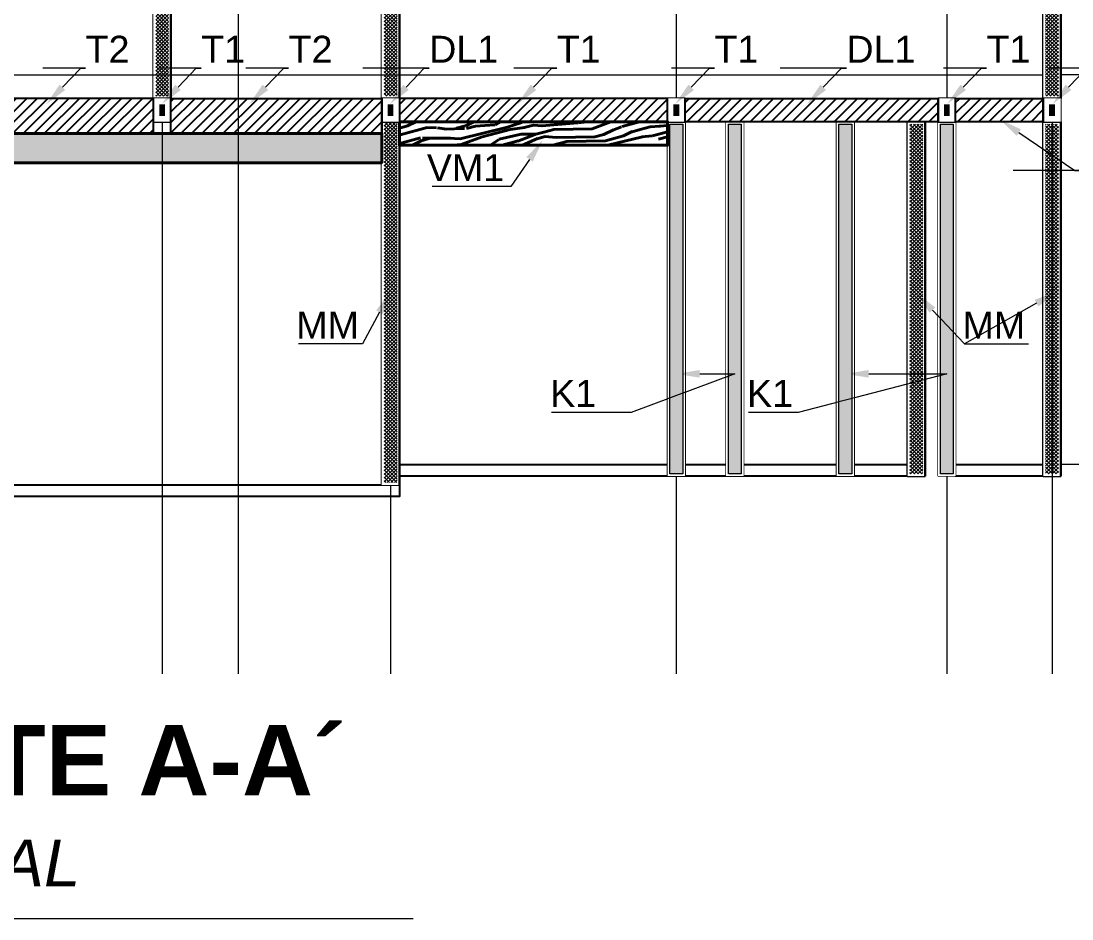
# Model space of a CAD drawing. Header units: metres. Extents: x 14 to 161, y 5 to 309.
# Drawn here: x 120.91 to 129.89, y 89.1 to 96.77 of the extents above; entities that cross this region are included whole.
import ezdxf
from ezdxf import colors
from ezdxf.entities.mleader import LeaderData, LeaderLine
from ezdxf.enums import TextEntityAlignment as Align
from ezdxf.math import Vec2, Vec3

# ---------------------------------------------------------------- set-up
doc = ezdxf.new("R2010")
doc.units = ezdxf.units.M
doc.set_wipeout_variables(frame=1)
for name, pattern in [('ACAD_ISO04W100', [30, 24, -3, 0, -3]), ('ACAD_ISO05W100', [33, 24, -3, 0, -3, 0, -3]), ('CENTRO2', [0.9, 0.6, -0.1, 0.1, -0.1])]:
    doc.linetypes.add(name, pattern=pattern)
for name, color, linetype, lineweight in [('A-Acabados arquitectonicos', 254, 'Continuous', 20), ('E-Castillos', 3, 'Continuous', 5), ('E-Ejes', 1, 'CENTRO2', 9), ('E-Hatch', 1, 'Continuous', 5), ('E-Muro de Mamposteria', 5, 'Continuous', 30), ('E-Titulos', 4, 'Continuous', 15), ('E-Viga de Madera1', 3, 'ACAD_ISO04W100', 40), ('E-Viga de Madera2', 2, 'ACAD_ISO05W100', 40)]:
    doc.layers.add(name, color=color, linetype=linetype, lineweight=lineweight)
for name, color, linetype in [('E-Cotas', 2, 'Continuous'), ('E-Dala', 3, 'Continuous'), ('E-Firme', 5, 'Continuous'), ('E-Trabe', 4, 'Continuous'), ('E-Trabe 2', 6, 'Continuous')]:
    doc.layers.add(name, color=color, linetype=linetype)
doc.styles.add('General', font='arial.ttf', dxfattribs={"height": 2.3})
doc.styles.add('Subtitulos', font='', dxfattribs={"height": 4})
doc.styles.add('Texto_Minimo', font='arial.ttf', dxfattribs={"height": 1.8})
doc.styles.add('Titulos', font='', dxfattribs={"height": 6})
doc.styles.get('Subtitulos').set_extended_font_data('Arial', italic=True)
doc.styles.get('Titulos').set_extended_font_data('Arial', bold=True)
pattern_1 = [(45, (31.14285, 64.476135), (-0.04490128, 0.04490128), [])]

# ---------------------------------------------------------------- blocks, each defined once
blk = doc.blocks.new('*U813')
for points in [[(-0.65, -0.075), (2.65, -0.075), (2.65, 0.075), (-0.65, 0.075)], [(-0.63, -0.055), (2.63, -0.055), (2.63, 0.055), (-0.63, 0.055)]]:
    blk.add_lwpolyline(points, close=True)
blk.add_wipeout([(-0.65, -0.075), (2.65, -0.075), (2.65, 0.075), (-0.65, 0.075)])
at = {"linetype": 'ByBlock', "lineweight": 5}
h = blk.add_hatch(dxfattribs=at)
h.set_pattern_fill('ANSI37', color=5, scale=0.0069)
h.set_pattern_definition([(45, (2, 1e-15), (-0.01549094, 0.01549094), []), (135, (2, 1e-15), (-0.01549094, -0.01549094), [])])
h.paths.add_polyline_path([(2.63, -0.055), (2.63, 0.055), (-0.63, 0.055), (-0.63, -0.055)])
blk.add_line((-0.65, 0.075), (2.65, 0.075))
blk = doc.blocks.new('*U935')
at = {"layer": 'E-Castillos'}
blk.add_lwpolyline([(-0.0751, -2.95), (-0.0751, 0.075), (0.0749, 0.075), (0.0749, -2.95), (-0.0751, -2.95)], dxfattribs=at)
blk.add_wipeout([(-0.0751, -2.95), (0.0749, -2.95), (0.0749, 0.075), (-0.0751, 0.075)])
at = {"layer": 'E-Hatch'}
h = blk.add_hatch(color=1, dxfattribs=at)
h.dxf.hatch_style = 1
h.paths.add_polyline_path([(-0.0551, -2.93), (-0.0551, 0.055), (0.0549, 0.055), (0.0549, -2.93)])
at = {"layer": 'E-Castillos'}
blk.add_lwpolyline([(-0.0551, -2.93), (-0.0551, 0.055), (0.0549, 0.055), (0.0549, -2.93)], close=True, dxfattribs=at)
blk = doc.blocks.new('*U936')
at = {"layer": 'E-Castillos'}
blk.add_lwpolyline([(-0.0751, -2.95), (-0.0751, 0.075), (0.0749, 0.075), (0.0749, -2.95), (-0.0751, -2.95)], dxfattribs=at)
blk.add_wipeout([(-0.0751, -2.95), (0.0749, -2.95), (0.0749, 0.075), (-0.0751, 0.075)])
at = {"layer": 'E-Hatch'}
h = blk.add_hatch(color=1, dxfattribs=at)
h.dxf.hatch_style = 1
h.paths.add_polyline_path([(-0.0551, -2.93), (-0.0551, 0.055), (0.0549, 0.055), (0.0549, -2.93)])
at = {"layer": 'E-Castillos'}
blk.add_lwpolyline([(-0.0551, -2.93), (-0.0551, 0.055), (0.0549, 0.055), (0.0549, -2.93)], close=True, dxfattribs=at)
blk = doc.blocks.new('*U937')
for points in [[(-0.375, -0.075), (2.65, -0.075), (2.65, 0.075), (-0.375, 0.075)], [(-0.355, -0.055), (2.63, -0.055), (2.63, 0.055), (-0.355, 0.055)]]:
    blk.add_lwpolyline(points, close=True)
blk.add_wipeout([(-0.375, -0.075), (2.65, -0.075), (2.65, 0.075), (-0.375, 0.075)])
at = {"linetype": 'ByBlock', "lineweight": 5}
h = blk.add_hatch(dxfattribs=at)
h.set_pattern_fill('ANSI37', color=5, scale=0.0069)
h.set_pattern_definition([(45, (2.275, 1e-15), (-0.01549094, 0.01549094), []), (135, (2.275, 1e-15), (-0.01549094, -0.01549094), [])])
h.paths.add_polyline_path([(2.63, -0.055), (2.63, 0.055), (-0.355, 0.055), (-0.355, -0.055)])
blk.add_line((-0.375, 0.075), (2.65, 0.075))
blk = doc.blocks.new('*U823')
for points in [[(-0.65, -0.075), (2.75, -0.075), (2.75, 0.075), (-0.65, 0.075)], [(-0.63, -0.055), (2.73, -0.055), (2.73, 0.055), (-0.63, 0.055)]]:
    blk.add_lwpolyline(points, close=True)
blk.add_wipeout([(-0.65, -0.075), (2.75, -0.075), (2.75, 0.075), (-0.65, 0.075)])
at = {"linetype": 'ByBlock', "lineweight": 5}
h = blk.add_hatch(dxfattribs=at)
h.set_pattern_fill('ANSI37', color=5, scale=0.0069)
h.set_pattern_definition([(45, (2.1, 1e-15), (-0.01549094, 0.01549094), []), (135, (2.1, 1e-15), (-0.01549094, -0.01549094), [])])
h.paths.add_polyline_path([(2.73, -0.055), (2.73, 0.055), (-0.63, 0.055), (-0.63, -0.055)])
blk.add_line((-0.65, 0.075), (2.75, 0.075))
blk = doc.blocks.new('*U815')
for points in [[(-0.65, -0.075), (2.75, -0.075), (2.75, 0.075), (-0.65, 0.075)], [(-0.63, -0.055), (2.73, -0.055), (2.73, 0.055), (-0.63, 0.055)]]:
    blk.add_lwpolyline(points, close=True)
blk.add_wipeout([(-0.65, -0.075), (2.75, -0.075), (2.75, 0.075), (-0.65, 0.075)])
at = {"linetype": 'ByBlock', "lineweight": 5}
h = blk.add_hatch(dxfattribs=at)
h.set_pattern_fill('ANSI37', color=5, scale=0.0069)
h.set_pattern_definition([(45, (2.1, 1e-15), (-0.01549094, 0.01549094), []), (135, (2.1, 1e-15), (-0.01549094, -0.01549094), [])])
h.paths.add_polyline_path([(2.73, -0.055), (2.73, 0.055), (-0.63, 0.055), (-0.63, -0.055)])
blk.add_line((-0.65, 0.075), (2.75, 0.075))
blk = doc.blocks.new('*U824')
for points in [[(0.05, -0.075), (2.75, -0.075), (2.75, 0.075), (0.05, 0.075)], [(0.07, -0.055), (2.73, -0.055), (2.73, 0.055), (0.07, 0.055)]]:
    blk.add_lwpolyline(points, close=True)
blk.add_wipeout([(0.05, -0.075), (2.75, -0.075), (2.75, 0.075), (0.05, 0.075)])
at = {"linetype": 'ByBlock', "lineweight": 5}
h = blk.add_hatch(dxfattribs=at)
h.set_pattern_fill('ANSI37', color=5, scale=0.0069)
h.set_pattern_definition([(45, (2.8, 2e-15), (-0.01549094, 0.01549094), []), (135, (2.8, 2e-15), (-0.01549094, -0.01549094), [])])
h.paths.add_polyline_path([(2.73, -0.055), (2.73, 0.055), (0.07, 0.055), (0.07, -0.055)])
blk.add_line((0.05, 0.075), (2.75, 0.075))
blk = doc.blocks.new('*U818')
for points in [[(-0.2, -0.075), (0, -0.075), (0, 0.075), (-0.2, 0.075)], [(-0.15, -0.025), (-0.05, -0.025), (-0.05, 0.025), (-0.15, 0.025)]]:
    blk.add_lwpolyline(points, close=True)
blk.add_wipeout([(-0.2, -0.075), (0, -0.075), (0, 0.075), (-0.2, 0.075)])
at = {"linetype": 'ByBlock'}
h = blk.add_hatch(color=256, dxfattribs=at)
h.dxf.hatch_style = 1
h.paths.add_polyline_path([(-0.15, 0.025), (-0.15, -0.025), (-0.05, -0.025), (-0.05, 0.025)])
blk.add_line((-0.2, 0.075), (0, 0.075))
blk = doc.blocks.new('Titulos')
blk.add_line((49.052, -23.923), (-49.052, -23.923))
for tag, height, style, p in [('TÍTULO', 6, 'Titulos', (0, -16.929)), ('ESCALA', 1.8, 'Texto_Minimo', (-34.868, -25.793)), ('ACOTACIÓN', 1.8, 'Texto_Minimo', (34.431, -25.793))]:
    blk.add_attdef(tag, text='', height=height, dxfattribs=dict(style=style)).set_placement(p, align=Align.MIDDLE_CENTER)

msp = doc.modelspace()

# ---------------------------------------------------------------- linework, layer by layer
at = {"layer": 'E-Ejes', "ltscale": 20}
for points in [[(122.12023, 102.90225), (122.12023, 91.19077)], [(122.77023, 102.90225), (122.77023, 91.19077)], [(124.07023, 102.90225), (124.07023, 91.19077)], [(126.51023, 102.90225), (126.51023, 91.19077)], [(128.82023, 102.90225), (128.82023, 91.19077)]]:
    msp.add_lwpolyline(points, dxfattribs=at)
at = {"layer": 'E-Firme', "ltscale": 100}
for points in [[(128.48523, 92.87993), (124.14523, 92.87993), (124.14523, 92.97993), (124.14523, 92.97993), (128.48523, 92.97993)], [(128.89523, 92.97993), (129.64367, 92.97993), (129.64367, 92.87993), (128.89523, 92.87993)], [(111.74523, 92.80493), (124.14523, 92.80493), (124.14523, 92.70493), (111.74523, 92.70493)]]:
    msp.add_lwpolyline(points, close=True, dxfattribs=at)
at = {"layer": 'E-Muro de Mamposteria', "ltscale": 100}
msp.add_lwpolyline([(124.14523, 92.80493), (123.99523, 92.80493), (123.99523, 95.90493), (124.14523, 95.90493)], close=True, dxfattribs=at)

# ---------------------------------------------------------------- block references
at = {"layer": 'E-Titulos', "color": 4, "ltscale": 0.5}
ref = msp.add_blockref('Titulos', (119.35689, 91.48992), dxfattribs=dict(at, xscale=0.1, yscale=0.1, zscale=0.1))
ref.add_attrib('SUBTÍTULO', 'ESTRUCTURAL', dxfattribs={"layer": '0', "ltscale": 0.5, "height": 0.4, "style": 'Subtitulos'}).set_placement((119.35689, 89.57518), align=Align.MIDDLE_CENTER)
ref.add_attrib('TÍTULO', 'ALZADO CORTE A-A´', dxfattribs={"layer": '0', "ltscale": 0.5, "height": 0.6, "style": 'Titulos'}).set_placement((119.35689, 90.45326), align=Align.MIDDLE_CENTER)

# ---------------------------------------------------------------- leaders
at = {"layer": 'E-Cotas', "ltscale": 0.5}
ml = msp.add_multileader_mtext('Standard', dxfattribs=at)
ml.set_content('T2', color=3, style='General')
ml.set_leader_properties(color=2, linetype='Continuous', lineweight=15)
ml.build(insert=Vec2(0, 0))
ml.multileader.update_dxf_attribs({"text_left_attachment_type": 5, "text_right_attachment_type": 5, "dogleg_length": 3, "arrow_head_size": 0.2, "scale": 0.1})
ctx = ml.context
ctx.base_point, ctx.scale, ctx.char_height, ctx.arrow_head_size, ctx.landing_gap_size, ctx.plane_origin = Vec3(121.46616, 96.36261), 0.1, 0.23, 0.2, 0, Vec3(121.12983, 96.05493)
ctx.left_attachment, ctx.right_attachment = 5, 5
notes = []
notes.append((ctx, [(0, (1, 1, 0), (121.42435, 96.36261), (1, 0), 0.04181, [(0, [(121.12983, 96.05493)], 0, [])])]))
ctx.mtext.insert, ctx.mtext.flow_direction = Vec3(121.46616, 96.63955), 5
ml = msp.add_multileader_mtext('Standard', dxfattribs=at)
ml.set_content('T2', color=3, style='General')
ml.set_leader_properties(color=2, linetype='Continuous', lineweight=15)
ml.build(insert=Vec2(0, 0))
ml.multileader.update_dxf_attribs({"text_left_attachment_type": 5, "text_right_attachment_type": 5, "dogleg_length": 3, "arrow_head_size": 0.2, "scale": 0.1})
ctx = ml.context
ctx.base_point, ctx.scale, ctx.char_height, ctx.arrow_head_size, ctx.landing_gap_size, ctx.plane_origin = Vec3(123.19953, 96.36261), 0.1, 0.23, 0.2, 0, Vec3(122.8632, 96.05493)
ctx.left_attachment, ctx.right_attachment = 5, 5
notes.append((ctx, [(0, (1, 1, 0), (123.15772, 96.36261), (1, 0), 0.04181, [(0, [(122.8632, 96.05493)], 0, [])])]))
ctx.mtext.insert, ctx.mtext.flow_direction = Vec3(123.19953, 96.63955), 5
ml = msp.add_multileader_mtext('Standard', dxfattribs=at)
ml.set_content('T1', color=3, style='General')
ml.set_leader_properties(color=2, linetype='Continuous', lineweight=15)
ml.build(insert=Vec2(0, 0))
ml.multileader.update_dxf_attribs({"text_left_attachment_type": 5, "text_right_attachment_type": 5, "dogleg_length": 3, "arrow_head_size": 0.2, "scale": 0.1})
ctx = ml.context
ctx.base_point, ctx.scale, ctx.char_height, ctx.arrow_head_size, ctx.landing_gap_size, ctx.plane_origin = Vec3(125.48914, 96.36261), 0.1, 0.23, 0.2, 0, Vec3(125.15281, 96.05493)
ctx.left_attachment, ctx.right_attachment = 5, 5
notes.append((ctx, [(0, (1, 1, 0), (125.44733, 96.36261), (1, 0), 0.04181, [(0, [(125.15281, 96.05493)], 0, [])])]))
ctx.mtext.insert, ctx.mtext.flow_direction = Vec3(125.48914, 96.63955), 5
ml = msp.add_multileader_mtext('Standard', dxfattribs=at)
ml.set_content('DL1', color=3, style='General')
ml.set_leader_properties(color=2, linetype='Continuous', lineweight=15)
ml.build(insert=Vec2(0, 0))
ml.multileader.update_dxf_attribs({"text_left_attachment_type": 5, "text_right_attachment_type": 5, "dogleg_length": 3, "arrow_head_size": 0.2, "scale": 0.1})
ctx = ml.context
ctx.base_point, ctx.scale, ctx.char_height, ctx.arrow_head_size, ctx.landing_gap_size, ctx.plane_origin = Vec3(127.9629, 96.36261), 0.1, 0.23, 0.2, 0, Vec3(127.62657, 96.05493)
ctx.left_attachment, ctx.right_attachment = 5, 5
notes.append((ctx, [(0, (1, 1, 0), (127.92109, 96.36261), (1, 0), 0.04181, [(0, [(127.62657, 96.05493)], 0, [])])]))
ctx.mtext.insert, ctx.mtext.flow_direction = Vec3(127.9629, 96.63955), 5
ml = msp.add_multileader_mtext('Standard', dxfattribs=at)
ml.set_content('VM1', color=3, style='General')
ml.set_leader_properties(color=2, linetype='Continuous', lineweight=15)
ml.build(insert=Vec2(0, 0))
ml.multileader.update_dxf_attribs({"text_left_attachment_type": 5, "text_right_attachment_type": 5, "dogleg_length": 3, "arrow_head_size": 0.2, "scale": 0.1})
ctx = ml.context
ctx.base_point, ctx.scale, ctx.char_height, ctx.arrow_head_size, ctx.landing_gap_size, ctx.plane_origin = Vec3(124.44042, 95.35166), 0.1, 0.23, 0.2, 0, Vec3(125.36989, 95.7488)
ctx.left_attachment, ctx.right_attachment, ctx.text_align_type = 5, 5, 2
notes.append((ctx, [(0, (1, 1, 0), (125.09815, 95.35166), (-1, 0), 0.05747, [(0, [(125.36989, 95.7488)], 0, [])])]))
ctx.mtext.insert, ctx.mtext.alignment, ctx.mtext.flow_direction = Vec3(125.04068, 95.6286), 3, 5
for ctx, leaders in notes:
    for number, flags, end, landing, length, lines in leaders:
        leader = LeaderData()
        leader.index, (leader.has_last_leader_line, leader.has_dogleg_vector, leader.attachment_direction) = number, flags
        leader.last_leader_point, leader.dogleg_vector, leader.dogleg_length = Vec3(end), Vec3(landing), length
        for number, points, colour, breaks in lines:
            line = LeaderLine()
            line.index, line.vertices, line.color, line.breaks = number, Vec3.list(points), colors.encode_raw_color(colour), breaks
            leader.lines.append(line)
        ctx.leaders.append(leader)

# ---------------------------------------------------------------- next in the draw order: block references
at = {"layer": 'E-Castillos', "ltscale": 0.5}
for name, p in [('*U935', (126.51023, 95.82993)), ('*U936', (127.01023, 95.82993)), ('*U936', (127.95359, 95.82993)), ('*U936', (128.82033, 95.82993))]:
    msp.add_blockref(name, p, dxfattribs=at)
at = {"layer": 'E-Muro de Mamposteria', "ltscale": 0.5, "rotation": 270}
for name, p in [('*U824', (122.12023, 98.85493)), ('*U813', (124.07023, 95.45493)), ('*U937', (128.56023, 95.52993)), ('*U937', (129.71867, 95.52993))]:
    msp.add_blockref(name, p, dxfattribs=at)

# ---------------------------------------------------------------- next in the draw order: hatches: boundary and pattern name
at = {"layer": 'E-Viga de Madera1', "ltscale": 100}
h = msp.add_hatch(dxfattribs=at)
h.set_pattern_fill('WOOD_01', color=2, scale=0.8, angle=15, pattern_type=2)
h.set_pattern_definition([(15, (93.3332, 89.8047), (-0.207055, 0.77274), [0.16, -0.64]), (23.9726, (93.452757, 89.38947), (4.429389244, 2.01507025), [0.153883, -15.234423]), (20.7105, (93.43261, 89.433766), (6.74761385, 2.63622662), [0.160798, -7.8791]), (359.5779, (93.37049, 89.665588), (9.121309987, -0.040604702), [0.240666, -23.825902]), (8.6599, (93.31762, 89.92473), (0.77274048, 0.20705688), [0.144886, -7.09942]), (0.0686, (93.45882, 89.490483), (3.29801754, 0.05548154), [0.124194, -12.295146]), (3.6901, (93.06827, 89.8662), (0.7727408, 0.2070556), [0.326338, -3.752878]), (20.7105, (93.47139, 89.319925), (6.74761385, 2.63622662), [0.0804, -7.9595]), (15, (93.3767, 89.6424), (-0.207055, 0.77274), [0.08, -0.72]), (15, (93.1973, 89.6937), (-0.207055, 0.77274), [0.24, -0.56]), (26.3099, (93.3208, 89.85105), (2.8839078, 1.6009596), [0.081584, -3.997631]), (17.7263, (93.320133, 89.544426), (15.247759037, 4.913842366), [0.16819, -16.650846]), (7.4054, (93.36498, 89.531596), (6.38897911, 0.88370608), [0.121062, -11.985134]), (15, (93.405, 89.2276), (-0.207055, 0.77274), [0.16, -0.64]), (13.8309, (93.338104, 89.16826), (0.772740644, 0.2070558675), [0.392082, -38.81608]), (15, (93.1828, 89.7478), (-0.207055, 0.77274), [0.08, -0.72]), (15, (93.2435, 89.8303), (-0.207055, 0.77274), [0.08, -0.72]), (15, (92.87715, 89.8067), (-0.207055, 0.77274), [0.12, -0.68]), (5.5377, (93.07544, 89.90125), (0.77274064, 0.20705555), [0.24331, -4.6229]), (15, (92.8282, 89.835), (-0.207055, 0.77274), [0.16, -0.64]), (15, (92.9295, 89.11675), (-0.207055, 0.77274), [0.088, -0.712]), (15, (93.31326, 89.261), (-0.207055, 0.77274), [0.08, -0.72]), (15, (92.91295, 89.1786), (-0.207055, 0.77274), [0.168, -0.632]), (20.4403, (93.294623, 89.330535), (7.520352223, 2.84328893), [0.16876, -16.707258]), (15, (93.2858, 89.3944), (-0.207055, 0.77274), [0.152, -0.648]), (15, (92.8798, 89.3022), (-0.207055, 0.77274), [0.088, -0.712]), (13.8309, (92.93942, 89.450696), (0.772740644, 0.2070558675), [0.392082, -38.81608]), (15, (92.9903, 89.5389), (-0.207055, 0.77274), [0.08, -0.72]), (15, (92.90685, 89.54135), (-0.207055, 0.77274), [0.08, -0.72]), (15, (93.21594, 89.6242), (-0.207055, 0.77274), [0.16, -0.64]), (15, (93.05725, 89.5982), (-0.207055, 0.77274), [0.08, -0.72]), (15, (92.87786, 89.6495), (-0.207055, 0.77274), [0.16, -0.64]), (34.6538, (93.17346, 89.38089), (7.671927645, 5.3685661), [0.118929, -11.773925]), (26.3099, (92.98412, 89.56206), (2.8839078, 1.6009596), [0.081584, -3.997631]), (26.3099, (93.30357, 89.60625), (2.8839078, 1.6009596), [0.081584, -3.997631]), (20.7105, (92.993065, 89.83777), (6.74761385, 2.63622662), [0.0804, -7.9595]), (4.6952, (92.73902, 89.827675), (4.84349809, 0.46959485), [0.089442, -8.854828]), (3.6901, (93.01451, 89.13953), (0.7727408, 0.2070556), [0.081584, -3.997631]), (105, (93.0959, 89.1448), (-0.77274, -0.207055), [0, -0.8]), (1.6076, (92.817703, 89.534033), (13.964806047, 0.42899996), [0.172696, -17.096923]), (26.3099, (93.26009, 89.76852), (2.8839078, 1.6009596), [0.081584, -3.997631]), (25.3048, (93.39053, 89.281694), (3.65664872, 1.80801374), [0.089442, -8.854828]), (3.6901, (93.0676, 89.55958), (0.7727408, 0.2070556), [0.081584, -3.997631]), (3.6901, (93.13453, 89.61893), (0.7727408, 0.2070556), [0.081584, -3.997631]), (356.5651, (92.8384, 89.45676), (0.7727403, 0.207056), [0.101193, -2.428629]), (0.9638, (92.85301, 89.74227), (0.7727401, 0.2070561), [0.329849, -2.968635]), (358.3008, (92.993065, 89.83777), (5.82329377, -0.09608983), [0.250567, -8.101676]), (15, (92.9827, 89.8764), (-0.207055, 0.77274), [0.096, -0.704]), (0.9638, (93.07522, 89.22205), (0.7727401, 0.2070561), [0.329849, -2.968635]), (0.9638, (92.98346, 89.25544), (0.7727401, 0.2070561), [0.329849, -2.968635]), (0.9638, (92.96482, 89.32499), (0.7727401, 0.2070561), [0.329849, -2.968635]), (4.6952, (92.788715, 89.64222), (4.84349809, 0.46959485), [0.089442, -8.854828]), (0.9638, (93.0324, 89.69095), (0.7727401, 0.2070561), [0.164924, -3.13356]), (4.6952, (92.85497, 89.39494), (4.84349809, 0.46959485), [0.089442, -8.854828]), (12.6141, (93.271292, 89.448517), (0.772740365, 0.207056173), [0.192166, -19.024492]), (4.6952, (93.14902, 89.564834), (4.84349809, 0.46959485), [0.089442, -8.854828]), (27.5288, (93.23816, 89.572155), (2.88390792, 1.60096117), [0.073756, -7.30188]), (4.5626, (92.865325, 89.356303), (8.914254463, 0.732137535), [0.309115, -30.602364]), (6.8699, (93.17346, 89.38089), (0.7727403, 0.20705494), [0.113137, -5.543717]), (19.7636, (92.944115, 89.40226), (8.29309377, 3.05034164), [0.192666, -9.44061]), (15, (93.1254, 89.4674), (-0.207055, 0.77274), [0.248, -0.552]), (359.7449, (92.7618, 89.74267), (3.29801731, 0.05548152), [0.091214, -9.030189]), (5.5377, (93.09593, 89.14478), (0.77274064, 0.20705555), [0.24331, -4.6229]), (355.0169, (92.89017, 89.263574), (2.52527699, -0.15157446), [0.093638, -9.270122]), (15, (93.3939, 89.8872), (-0.207055, 0.77274), [0.04, -0.76]), (15, (93.485, 89.5472), (-0.207055, 0.77274), [0.08, -0.72]), (26.3099, (93.55957, 89.26901), (2.8839078, 1.6009596), [0.081584, -3.997631]), (15, (93.5466, 89.34836), (-0.207055, 0.77274), [0.144, -0.656]), (358.3008, (93.42913, 89.75584), (5.82329377, -0.09608983), [0.083522, -8.26872]), (3.0207, (93.480338, 89.595635), (15.51052049, 0.842238517), [0.147206, -26.840515]), (105, (93.5596, 89.269), (-0.77274, -0.207055), [0, -0.8]), (15, (93.6327, 89.3052), (-0.207055, 0.77274), [0.072, -0.728]), (15, (93.5934, 89.452), (-0.207055, 0.77274), [0.072, -0.728]), (15, (93.583, 89.4906), (-0.207055, 0.77274), [0.072, -0.728]), (351.0376, (93.512615, 89.75336), (6.0303476, -0.868825), [0.078791, -7.80029]), (3.5163, (93.487768, 89.846092), (4.07079072, 0.2624153776), [0.0734704, -52.17242]), (356.5651, (93.5623, 89.5679), (0.7727403, 0.207056), [0.075894, -2.453926]), (2.4712, (93.46085, 89.94655), (4.0707587, 0.2625359), [0.073756, -7.30188])])
h.paths.add_polyline_path([(111.79523, 95.80493), (123.99523, 95.80493), (123.99523, 95.55493), (111.79523, 95.55493)])

# ---------------------------------------------------------------- next in the draw order: linework, layer by layer
at = {"layer": 'E-Ejes', "ltscale": 20}
for points in [[(129.71867, 102.90225), (129.71867, 91.19077)], [(132.14523, 92.97993), (129.79367, 92.97993)]]:
    msp.add_lwpolyline(points, dxfattribs=at)
at = {"layer": 'E-Viga de Madera2', "linetype": 'Continuous', "ltscale": 0.5}
msp.add_lwpolyline([(111.79523, 95.80493), (111.79523, 95.55493), (123.99523, 95.55493), (123.99523, 95.80493), (111.79523, 95.80493)], dxfattribs=at)

# ---------------------------------------------------------------- next in the draw order: block references
at = {"layer": 'E-Muro de Mamposteria', "ltscale": 0.5, "rotation": 270}
msp.add_blockref('*U815', (124.07023, 98.85493), dxfattribs=at)
at = {"layer": 'E-Trabe', "ltscale": 0.5, "rotation": 90}
for p in [(122.12023, 96.10493), (126.51023, 96.10493), (128.82023, 96.10493)]:
    msp.add_blockref('*U818', p, dxfattribs=at)

# ---------------------------------------------------------------- next in the draw order: leaders
at = {"layer": 'E-Cotas', "ltscale": 0.5}
ml = msp.add_multileader_mtext('Standard', dxfattribs=at)
ml.set_content('MM', color=3, style='General')
ml.set_leader_properties(color=2, linetype='Continuous', lineweight=15)
ml.build(insert=Vec2(0, 0))
ml.multileader.update_dxf_attribs({"text_left_attachment_type": 5, "text_right_attachment_type": 5, "dogleg_length": 3, "arrow_head_size": 0.2, "scale": 0.1})
ctx = ml.context
ctx.base_point, ctx.scale, ctx.char_height, ctx.arrow_head_size, ctx.landing_gap_size, ctx.plane_origin = Vec3(123.31301, 94.0079), 0.1, 0.23, 0.2, 0, Vec3(124.07023, 94.45493)
ctx.left_attachment, ctx.right_attachment, ctx.text_align_type = 5, 5, 2
notes = []
notes.append((ctx, [(0, (1, 1, 0), (123.83179, 94.0079), (-1, 0), 0.03164, [(0, [(124.07023, 94.45493)], 0, [])])]))
ctx.mtext.insert, ctx.mtext.alignment, ctx.mtext.flow_direction = Vec3(123.80015, 94.2839), 3, 5
ml = msp.add_multileader_mtext('Standard', dxfattribs=at)
ml.set_content('MM', color=3, style='General')
ml.set_leader_properties(color=2, linetype='Continuous', lineweight=15)
ml.build(insert=Vec2(0, 0))
ml.multileader.update_dxf_attribs({"text_left_attachment_type": 5, "text_right_attachment_type": 5, "dogleg_length": 3, "arrow_head_size": 0.2, "scale": 0.1})
ctx = ml.context
ctx.base_point, ctx.scale, ctx.char_height, ctx.arrow_head_size, ctx.landing_gap_size, ctx.plane_origin = Vec3(129.00253, 94.0079), 0.1, 0.23, 0.2, 0, Vec3(129.75976, 94.45493)
ctx.left_attachment, ctx.right_attachment, ctx.text_align_type = 5, 5, 2
notes.append((ctx, [(1, (1, 1, 0), (128.97089, 94.0079), (1, 0), 0.03164, [(0, [(129.75976, 94.45493)], 0, []), (1, [(128.56023, 94.44243)], 0, [])])]))
ctx.mtext.insert, ctx.mtext.alignment, ctx.mtext.flow_direction = Vec3(129.48967, 94.2839), 3, 5
ml = msp.add_multileader_mtext('Standard', dxfattribs=at)
ml.set_content('K1', color=3, style='General')
ml.set_leader_properties(color=2, linetype='Continuous', lineweight=15)
ml.build(insert=Vec2(0, 0))
ml.multileader.update_dxf_attribs({"text_left_attachment_type": 5, "text_right_attachment_type": 5, "dogleg_length": 3, "arrow_head_size": 0.2, "scale": 0.1})
ctx = ml.context
ctx.base_point, ctx.scale, ctx.char_height, ctx.arrow_head_size, ctx.landing_gap_size, ctx.plane_origin = Vec3(125.51561, 93.42352), 0.1, 0.23, 0.2, 0, Vec3(126.51023, 93.75275)
ctx.left_attachment, ctx.right_attachment, ctx.text_align_type = 5, 5, 2
notes.append((ctx, [(0, (1, 1, 0), (126.12609, 93.42352), (-1, 0), 0.3, [(1, [(126.51023, 93.75275), (127.01013, 93.75275)], 0, [])])]))
ctx.mtext.insert, ctx.mtext.alignment, ctx.mtext.flow_direction = Vec3(125.82609, 93.70047), 3, 5
ml = msp.add_multileader_mtext('Standard', dxfattribs=at)
ml.set_content('K1', color=3, style='General')
ml.set_leader_properties(color=2, linetype='Continuous', lineweight=15)
ml.build(insert=Vec2(0, 0))
ml.multileader.update_dxf_attribs({"text_left_attachment_type": 5, "text_right_attachment_type": 5, "dogleg_length": 3, "arrow_head_size": 0.2, "scale": 0.1})
ctx = ml.context
ctx.base_point, ctx.scale, ctx.char_height, ctx.arrow_head_size, ctx.landing_gap_size, ctx.plane_origin = Vec3(127.19636, 93.42352), 0.1, 0.23, 0.2, 0, Vec3(128.42302, 93.75275)
ctx.left_attachment, ctx.right_attachment, ctx.text_align_type = 5, 5, 2
notes.append((ctx, [(0, (1, 1, 0), (127.55027, 93.42352), (-1, 0), 0.04342, [(1, [(127.95349, 93.75275), (128.82023, 93.75275)], 0, [])])]))
ctx.mtext.insert, ctx.mtext.alignment, ctx.mtext.flow_direction = Vec3(127.50685, 93.70047), 3, 5
for ctx, leaders in notes:
    for number, flags, end, landing, length, lines in leaders:
        leader = LeaderData()
        leader.index, (leader.has_last_leader_line, leader.has_dogleg_vector, leader.attachment_direction) = number, flags
        leader.last_leader_point, leader.dogleg_vector, leader.dogleg_length = Vec3(end), Vec3(landing), length
        for number, points, colour, breaks in lines:
            line = LeaderLine()
            line.index, line.vertices, line.color, line.breaks = number, Vec3.list(points), colors.encode_raw_color(colour), breaks
            leader.lines.append(line)
        ctx.leaders.append(leader)

# ---------------------------------------------------------------- next in the draw order: hatches: boundary and pattern name
at = {"layer": 'E-Dala', "ltscale": 0.5}
h = msp.add_hatch(dxfattribs=at)
h.set_pattern_fill('ANSI31', color=3, scale=0.02)
h.set_pattern_definition(pattern_1)
h.paths.add_polyline_path([(126.58523, 96.10493), (126.58523, 95.90493), (128.74523, 95.90493), (128.74523, 96.10493)])
at = {"layer": 'E-Trabe 2', "ltscale": 0.5}
h = msp.add_hatch(dxfattribs=at)
h.set_pattern_fill('ANSI31', color=6, scale=0.02)
h.set_pattern_definition(pattern_1)
h.paths.add_polyline_path([(122.04523, 96.10493), (120.24523, 96.10493), (120.24523, 95.80493), (122.04523, 95.80493)])

# ---------------------------------------------------------------- next in the draw order: linework, layer by layer
at = {"layer": 'E-Dala', "ltscale": 0.5}
msp.add_lwpolyline([(128.74523, 96.10493), (128.74523, 95.90493), (126.58523, 95.90493), (126.58523, 96.10493), (128.74523, 96.10493)], dxfattribs=at)
at = {"layer": 'E-Trabe 2', "ltscale": 0.5}
msp.add_lwpolyline([(120.24523, 96.10493), (120.24523, 95.80493), (122.04523, 95.80493), (122.04523, 96.10493), (120.24523, 96.10493)], dxfattribs=at)

# ---------------------------------------------------------------- next in the draw order: block references
at = {"layer": 'E-Dala', "ltscale": 0.5, "rotation": 90}
msp.add_blockref('*U818', (124.07023, 96.10493), dxfattribs=at)
at = {"layer": 'E-Muro de Mamposteria', "ltscale": 0.5, "rotation": 270}
msp.add_blockref('*U823', (129.71867, 98.85493), dxfattribs=at)

# ---------------------------------------------------------------- next in the draw order: leaders
at = {"layer": 'E-Cotas', "ltscale": 0.5}
ml = msp.add_multileader_mtext('Standard', dxfattribs=at)
ml.set_content('T1', color=3, style='General')
ml.set_leader_properties(color=2, linetype='Continuous', lineweight=15)
ml.build(insert=Vec2(0, 0))
ml.multileader.update_dxf_attribs({"text_left_attachment_type": 5, "text_right_attachment_type": 5, "dogleg_length": 3, "arrow_head_size": 0.2, "scale": 0.1})
ctx = ml.context
ctx.base_point, ctx.scale, ctx.char_height, ctx.arrow_head_size, ctx.landing_gap_size, ctx.plane_origin = Vec3(122.45321, 96.36261), 0.1, 0.23, 0.2, 0, Vec3(122.11688, 96.05493)
ctx.left_attachment, ctx.right_attachment = 5, 5
notes = []
notes.append((ctx, [(0, (1, 1, 0), (122.4114, 96.36261), (1, 0), 0.04181, [(0, [(122.11688, 96.05493)], 0, [])])]))
ctx.mtext.insert, ctx.mtext.flow_direction = Vec3(122.45321, 96.63955), 5
ml = msp.add_multileader_mtext('Standard', dxfattribs=at)
ml.set_content('T1', color=3, style='General')
ml.set_leader_properties(color=2, linetype='Continuous', lineweight=15)
ml.build(insert=Vec2(0, 0))
ml.multileader.update_dxf_attribs({"text_left_attachment_type": 5, "text_right_attachment_type": 5, "dogleg_length": 3, "arrow_head_size": 0.2, "scale": 0.1})
ctx = ml.context
ctx.base_point, ctx.scale, ctx.char_height, ctx.arrow_head_size, ctx.landing_gap_size, ctx.plane_origin = Vec3(126.83562, 96.36261), 0.1, 0.23, 0.2, 0, Vec3(126.49929, 96.05493)
ctx.left_attachment, ctx.right_attachment = 5, 5
notes.append((ctx, [(0, (1, 1, 0), (126.79381, 96.36261), (1, 0), 0.04181, [(0, [(126.49929, 96.05493)], 0, [])])]))
ctx.mtext.insert, ctx.mtext.flow_direction = Vec3(126.83562, 96.63955), 5
ml = msp.add_multileader_mtext('Standard', dxfattribs=at)
ml.set_content('T1', color=3, style='General')
ml.set_leader_properties(color=2, linetype='Continuous', lineweight=15)
ml.build(insert=Vec2(0, 0))
ml.multileader.update_dxf_attribs({"text_left_attachment_type": 5, "text_right_attachment_type": 5, "dogleg_length": 3, "arrow_head_size": 0.2, "scale": 0.1})
ctx = ml.context
ctx.base_point, ctx.scale, ctx.char_height, ctx.arrow_head_size, ctx.landing_gap_size, ctx.plane_origin = Vec3(129.15846, 96.36261), 0.1, 0.23, 0.2, 0, Vec3(128.82213, 96.05493)
ctx.left_attachment, ctx.right_attachment = 5, 5
notes.append((ctx, [(0, (1, 1, 0), (129.11665, 96.36261), (1, 0), 0.04181, [(0, [(128.82213, 96.05493)], 0, [])])]))
ctx.mtext.insert, ctx.mtext.flow_direction = Vec3(129.15846, 96.63955), 5
for ctx, leaders in notes:
    for number, flags, end, landing, length, lines in leaders:
        leader = LeaderData()
        leader.index, (leader.has_last_leader_line, leader.has_dogleg_vector, leader.attachment_direction) = number, flags
        leader.last_leader_point, leader.dogleg_vector, leader.dogleg_length = Vec3(end), Vec3(landing), length
        for number, points, colour, breaks in lines:
            line = LeaderLine()
            line.index, line.vertices, line.color, line.breaks = number, Vec3.list(points), colors.encode_raw_color(colour), breaks
            leader.lines.append(line)
        ctx.leaders.append(leader)

# ---------------------------------------------------------------- next in the draw order: hatches: boundary and pattern name
at = {"layer": 'E-Trabe', "ltscale": 0.5}
h = msp.add_hatch(dxfattribs=at)
h.set_pattern_fill('ANSI31', color=4, scale=0.02)
h.set_pattern_definition(pattern_1)
h.paths.add_polyline_path([(126.43523, 95.90493), (126.43523, 96.10493), (124.14523, 96.10493), (124.14523, 95.90493)])
at = {"layer": 'E-Trabe 2', "ltscale": 0.5}
h = msp.add_hatch(dxfattribs=at)
h.set_pattern_fill('ANSI31', color=6, scale=0.02)
h.set_pattern_definition(pattern_1)
h.paths.add_polyline_path([(123.99523, 96.10493), (122.19523, 96.10493), (122.19523, 95.80493), (123.99523, 95.80493)])
at = {"layer": 'E-Viga de Madera1', "ltscale": 100}
h = msp.add_hatch(dxfattribs=at)
h.set_pattern_fill('WOOD_01', color=256, scale=0.8, angle=15, pattern_type=2)
h.set_pattern_definition([(15, (105.17435, 89.9547), (-0.207055, 0.77274), [0.16, -0.64]), (23.9726, (105.293883, 89.53947), (4.429389244, 2.01507025), [0.153883, -15.234423]), (20.7105, (105.27373, 89.583766), (6.74761385, 2.63622662), [0.160798, -7.8791]), (359.5779, (105.211615, 89.815588), (9.121309987, -0.040604702), [0.240666, -23.825902]), (8.6599, (105.15874, 90.07473), (0.77274048, 0.20705688), [0.144886, -7.09942]), (0.0686, (105.299946, 89.640483), (3.29801754, 0.05548154), [0.124194, -12.295146]), (3.6901, (104.9094, 90.0162), (0.7727408, 0.2070556), [0.326338, -3.752878]), (20.7105, (105.31252, 89.469925), (6.74761385, 2.63622662), [0.0804, -7.9595]), (15, (105.2178, 89.7924), (-0.207055, 0.77274), [0.08, -0.72]), (15, (105.0384, 89.8437), (-0.207055, 0.77274), [0.24, -0.56]), (26.3099, (105.16192, 90.00105), (2.8839078, 1.6009596), [0.081584, -3.99763]), (17.7263, (105.16126, 89.694426), (15.24775904, 4.913842366), [0.16819, -16.650846]), (7.4054, (105.206107, 89.681596), (6.38897911, 0.88370608), [0.121062, -11.985134]), (15, (105.24615, 89.3776), (-0.207055, 0.77274), [0.16, -0.64]), (13.8309, (105.17923, 89.31826), (0.772740644, 0.207055868), [0.392082, -38.81608]), (15, (105.0239, 89.8978), (-0.207055, 0.77274), [0.08, -0.72]), (15, (105.08465, 89.9803), (-0.207055, 0.77274), [0.08, -0.72]), (15, (104.7183, 89.9567), (-0.207055, 0.77274), [0.12, -0.68]), (5.5377, (104.91657, 90.05125), (0.77274064, 0.20705555), [0.24331, -4.6229]), (15, (104.6693, 89.985), (-0.207055, 0.77274), [0.16, -0.64]), (15, (104.7706, 89.26675), (-0.207055, 0.77274), [0.088, -0.712]), (15, (105.1544, 89.411), (-0.207055, 0.77274), [0.08, -0.72]), (15, (104.7541, 89.3286), (-0.207055, 0.77274), [0.168, -0.632]), (20.4403, (105.135748, 89.480535), (7.520352223, 2.84328893), [0.16876, -16.707258]), (15, (105.1269, 89.5444), (-0.207055, 0.77274), [0.152, -0.648]), (15, (104.72094, 89.4522), (-0.207055, 0.77274), [0.088, -0.712]), (13.8309, (104.780545, 89.600696), (0.772740644, 0.207055868), [0.392082, -38.81608]), (15, (104.83146, 89.6889), (-0.207055, 0.77274), [0.08, -0.72]), (15, (104.748, 89.69135), (-0.207055, 0.77274), [0.08, -0.72]), (15, (105.0571, 89.7742), (-0.207055, 0.77274), [0.16, -0.64]), (15, (104.8984, 89.7482), (-0.207055, 0.77274), [0.08, -0.72]), (15, (104.719, 89.7995), (-0.207055, 0.77274), [0.16, -0.64]), (34.6538, (105.014586, 89.53089), (7.67192765, 5.3685661), [0.118929, -11.773925]), (26.3099, (104.82524, 89.71206), (2.8839078, 1.6009596), [0.081584, -3.99763]), (26.3099, (105.1447, 89.75625), (2.8839078, 1.6009596), [0.081584, -3.99763]), (20.7105, (104.83419, 89.98777), (6.74761385, 2.63622662), [0.0804, -7.9595]), (4.6952, (104.58015, 89.977675), (4.84349809, 0.46959485), [0.089442, -8.854828]), (3.6901, (104.85564, 89.28953), (0.7727408, 0.2070556), [0.081584, -3.99763]), (105, (104.93705, 89.2948), (-0.77274, -0.207055), [0, -0.8]), (1.6076, (104.65883, 89.684033), (13.96480605, 0.42899996), [0.172696, -17.096923]), (26.3099, (105.10121, 89.91852), (2.8839078, 1.6009596), [0.081584, -3.99763]), (25.3048, (105.23166, 89.431694), (3.65664872, 1.80801374), [0.089442, -8.854828]), (3.6901, (104.90873, 89.70958), (0.7727408, 0.2070556), [0.081584, -3.99763]), (3.6901, (104.97565, 89.76893), (0.7727408, 0.2070556), [0.081584, -3.99763]), (356.5651, (104.67953, 89.60676), (0.7727403, 0.207056), [0.101193, -2.42863]), (0.9638, (104.69414, 89.89227), (0.7727401, 0.2070561), [0.32985, -2.968635]), (358.3008, (104.83419, 89.98777), (5.82329377, -0.09608983), [0.250567, -8.101676]), (15, (104.8238, 90.0264), (-0.207055, 0.77274), [0.096, -0.704]), (0.9638, (104.91635, 89.37205), (0.7727401, 0.2070561), [0.32985, -2.968635]), (0.9638, (104.82458, 89.40544), (0.7727401, 0.2070561), [0.32985, -2.968635]), (0.9638, (104.80595, 89.47499), (0.7727401, 0.2070561), [0.32985, -2.968635]), (4.6952, (104.62984, 89.79222), (4.84349809, 0.46959485), [0.089442, -8.854828]), (0.9638, (104.87353, 89.84095), (0.7727401, 0.2070561), [0.164924, -3.13356]), (4.6952, (104.6961, 89.54494), (4.84349809, 0.46959485), [0.089442, -8.854828]), (12.6141, (105.112417, 89.598517), (0.772740365, 0.207056173), [0.192166, -19.024492]), (4.6952, (104.990146, 89.714834), (4.84349809, 0.46959485), [0.089442, -8.854828]), (27.5288, (105.07929, 89.722155), (2.88390792, 1.60096117), [0.073756, -7.30188]), (4.5626, (104.70645, 89.506303), (8.914254463, 0.732137535), [0.309115, -30.602364]), (6.8699, (105.01459, 89.53089), (0.7727403, 0.20705494), [0.113137, -5.543717]), (19.7636, (104.78524, 89.55226), (8.29309377, 3.05034164), [0.192666, -9.44061]), (15, (104.96656, 89.6174), (-0.207055, 0.77274), [0.248, -0.552]), (359.7449, (104.60292, 89.89267), (3.2980173, 0.05548152), [0.091214, -9.030189]), (5.5377, (104.93705, 89.29478), (0.77274064, 0.20705555), [0.24331, -4.6229]), (355.0169, (104.7313, 89.413574), (2.52527699, -0.15157446), [0.093638, -9.270122]), (15, (105.23505, 90.0372), (-0.207055, 0.77274), [0.04, -0.76]), (15, (105.32616, 89.6972), (-0.207055, 0.77274), [0.08, -0.72]), (26.3099, (105.4007, 89.41901), (2.8839078, 1.6009596), [0.081584, -3.99763]), (15, (105.3877, 89.49836), (-0.207055, 0.77274), [0.144, -0.656]), (358.3008, (105.270254, 89.90584), (5.82329377, -0.09608983), [0.083522, -8.26872]), (3.0207, (105.321463, 89.745635), (15.51052049, 0.842238517), [0.147206, -26.840515]), (105, (105.4007, 89.419), (-0.77274, -0.207055), [0, -0.8]), (15, (105.4738, 89.4552), (-0.207055, 0.77274), [0.072, -0.728]), (15, (105.4345, 89.602), (-0.207055, 0.77274), [0.072, -0.728]), (15, (105.4241, 89.6406), (-0.207055, 0.77274), [0.072, -0.728]), (351.0376, (105.35374, 89.90336), (6.0303476, -0.868825), [0.078791, -7.80029]), (3.5163, (105.328893, 89.996092), (4.07079072, 0.2624153776), [0.07347, -52.17242]), (356.5651, (105.40343, 89.7179), (0.7727403, 0.207056), [0.075894, -2.453926]), (2.4712, (105.30198, 90.09655), (4.0707587, 0.2625359), [0.073756, -7.30188])])
h.paths.add_polyline_path([(126.43523, 95.70493), (126.43523, 95.90493), (124.14523, 95.90493), (124.14523, 95.70493)])

# ---------------------------------------------------------------- next in the draw order: linework, layer by layer
at = {"layer": 'A-Acabados arquitectonicos', "ltscale": 0.5}
msp.add_lwpolyline([(111.74523, 96.30493), (129.64367, 96.30493)], dxfattribs=at)
at = {"layer": 'E-Ejes', "ltscale": 20}
msp.add_lwpolyline([(132.14523, 96.30493), (129.79367, 96.30493)], dxfattribs=at)
at = {"layer": 'E-Trabe', "ltscale": 0.5}
msp.add_lwpolyline([(124.14523, 96.10493), (124.14523, 95.90493), (126.43523, 95.90493), (126.43523, 96.10493), (124.14523, 96.10493)], dxfattribs=at)
at = {"layer": 'E-Trabe 2', "ltscale": 0.5}
msp.add_lwpolyline([(122.19523, 96.10493), (123.99523, 96.10493), (123.99523, 95.80493), (122.19523, 95.80493), (122.19523, 96.10493)], dxfattribs=at)
at = {"layer": 'E-Viga de Madera1', "linetype": 'Continuous', "ltscale": 0.5}
msp.add_lwpolyline([(124.14523, 95.90493), (124.14523, 95.70493), (126.43523, 95.70493), (126.43523, 95.90493), (124.14523, 95.90493)], dxfattribs=at)

# ---------------------------------------------------------------- next in the draw order: block references
at = {"layer": 'E-Trabe', "ltscale": 0.5, "rotation": 90}
msp.add_blockref('*U818', (129.71867, 96.10493), dxfattribs=at)

# ---------------------------------------------------------------- next in the draw order: leaders
at = {"layer": 'E-Cotas', "ltscale": 0.5}
ml = msp.add_multileader_mtext('Standard', dxfattribs=at)
ml.set_content('DL1', color=3, style='General')
ml.set_leader_properties(color=2, linetype='Continuous', lineweight=15)
ml.build(insert=Vec2(0, 0))
ml.multileader.update_dxf_attribs({"text_left_attachment_type": 5, "text_right_attachment_type": 5, "dogleg_length": 3, "arrow_head_size": 0.2, "scale": 0.1})
ctx = ml.context
ctx.base_point, ctx.scale, ctx.char_height, ctx.arrow_head_size, ctx.landing_gap_size, ctx.plane_origin = Vec3(124.40015, 96.36261), 0.1, 0.23, 0.2, 0, Vec3(124.06382, 96.05493)
ctx.left_attachment, ctx.right_attachment = 5, 5
notes = []
notes.append((ctx, [(0, (1, 1, 0), (124.35834, 96.36261), (1, 0), 0.04181, [(0, [(124.06382, 96.05493)], 0, [])])]))
ctx.mtext.insert, ctx.mtext.flow_direction = Vec3(124.40015, 96.63955), 5
for ctx, leaders in notes:
    for number, flags, end, landing, length, lines in leaders:
        leader = LeaderData()
        leader.index, (leader.has_last_leader_line, leader.has_dogleg_vector, leader.attachment_direction) = number, flags
        leader.last_leader_point, leader.dogleg_vector, leader.dogleg_length = Vec3(end), Vec3(landing), length
        for number, points, colour, breaks in lines:
            line = LeaderLine()
            line.index, line.vertices, line.color, line.breaks = number, Vec3.list(points), colors.encode_raw_color(colour), breaks
            leader.lines.append(line)
        ctx.leaders.append(leader)

# ---------------------------------------------------------------- next in the draw order: hatches: boundary and pattern name
at = {"layer": 'E-Dala', "ltscale": 0.5}
h = msp.add_hatch(dxfattribs=at)
h.set_pattern_fill('ANSI31', color=3, scale=0.02)
h.set_pattern_definition([(45, (33.45285, 64.476135), (-0.04490128, 0.04490128), [])])
h.paths.add_polyline_path([(129.64367, 95.90493), (129.64367, 96.10493), (128.89523, 96.10493), (128.89523, 95.90493)])

# ---------------------------------------------------------------- next in the draw order: linework, layer by layer
msp.add_lwpolyline([(129.64367, 96.10493), (129.64367, 95.90493), (128.89523, 95.90493), (128.89523, 96.10493), (129.64367, 96.10493)], dxfattribs=at)

# ---------------------------------------------------------------- next in the draw order: leaders
at = {"layer": 'E-Cotas', "ltscale": 0.5}
ml = msp.add_multileader_mtext('Standard', dxfattribs=at)
ml.set_content('T1', color=3, style='General')
ml.set_leader_properties(color=2, linetype='Continuous', lineweight=15)
ml.build(insert=Vec2(0, 0))
ml.multileader.update_dxf_attribs({"text_left_attachment_type": 5, "text_right_attachment_type": 5, "dogleg_length": 3, "arrow_head_size": 0.2, "scale": 0.1})
ctx = ml.context
ctx.base_point, ctx.scale, ctx.char_height, ctx.arrow_head_size, ctx.landing_gap_size, ctx.plane_origin = Vec3(130.05759, 96.36261), 0.1, 0.23, 0.2, 0, Vec3(129.72126, 96.05493)
ctx.left_attachment, ctx.right_attachment = 5, 5
notes = []
notes.append((ctx, [(0, (1, 1, 0), (130.01578, 96.36261), (1, 0), 0.04181, [(0, [(129.72126, 96.05493)], 0, [])])]))
ctx.mtext.insert, ctx.mtext.flow_direction = Vec3(130.05759, 96.63955), 5
ml = msp.add_multileader_mtext('Standard', dxfattribs=at)
ml.set_content('DL1', color=3, style='General')
ml.set_leader_properties(color=2, linetype='Continuous', lineweight=15)
ml.build(insert=Vec2(0, 0))
ml.multileader.update_dxf_attribs({"text_left_attachment_type": 5, "text_right_attachment_type": 5, "dogleg_length": 3, "arrow_head_size": 0.2, "scale": 0.1})
ctx = ml.context
ctx.base_point, ctx.scale, ctx.char_height, ctx.arrow_head_size, ctx.landing_gap_size, ctx.plane_origin = Vec3(129.95415, 95.48918), 0.1, 0.23, 0.2, 0, Vec3(129.61782, 95.18151)
ctx.left_attachment, ctx.right_attachment = 5, 5
notes.append((ctx, [(0, (1, 1, 0), (129.91234, 95.48918), (1, 0), 0.04181, [(0, [(129.26945, 95.92646)], 0, [])])]))
ctx.mtext.insert, ctx.mtext.flow_direction = Vec3(129.95415, 95.76612), 5
for ctx, leaders in notes:
    for number, flags, end, landing, length, lines in leaders:
        leader = LeaderData()
        leader.index, (leader.has_last_leader_line, leader.has_dogleg_vector, leader.attachment_direction) = number, flags
        leader.last_leader_point, leader.dogleg_vector, leader.dogleg_length = Vec3(end), Vec3(landing), length
        for number, points, colour, breaks in lines:
            line = LeaderLine()
            line.index, line.vertices, line.color, line.breaks = number, Vec3.list(points), colors.encode_raw_color(colour), breaks
            leader.lines.append(line)
        ctx.leaders.append(leader)

doc.saveas('drawing.dxf')
